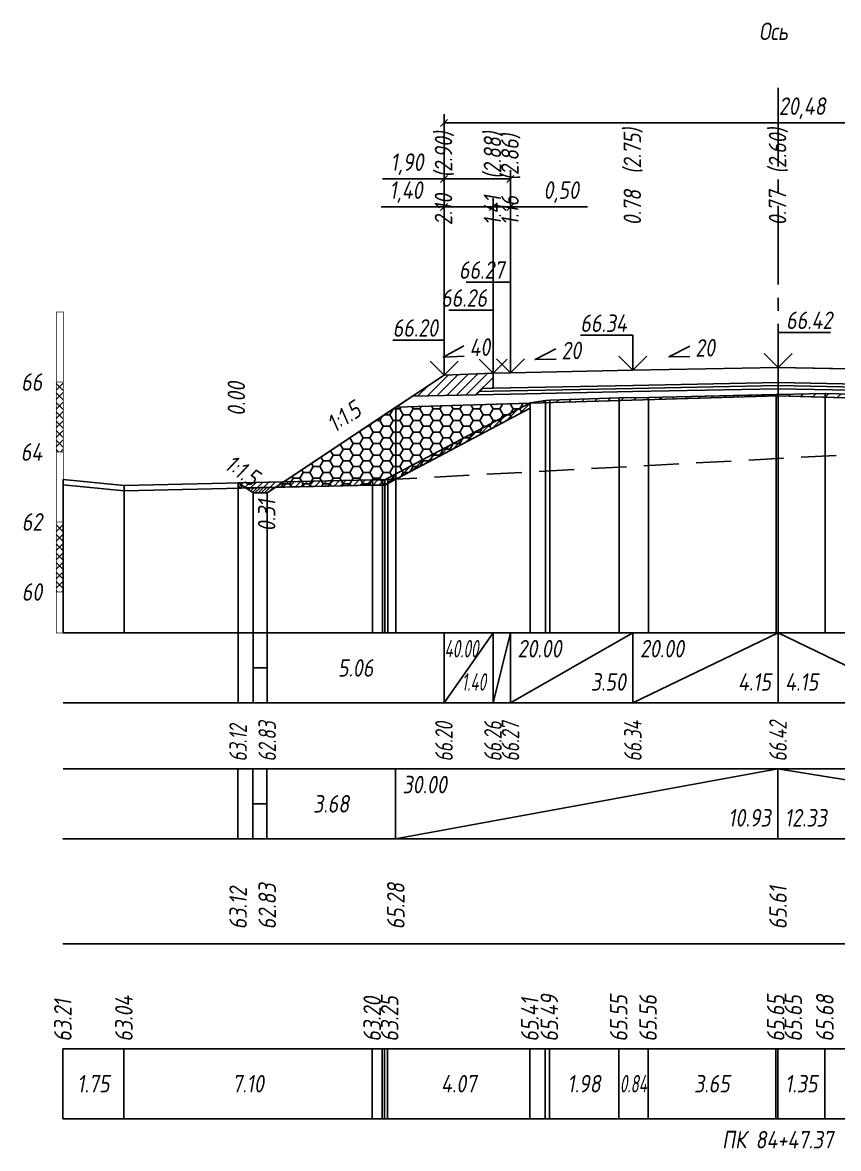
# Model space of a CAD drawing. Extents: x -717 to 1451, y -133302 to 233.
# Drawn here: x -394.9 to -278.3, y -133267 to -133106.1 of the extents above; entities that cross this region are included whole.
import ezdxf
from ezdxf.enums import TextEntityAlignment as Align

# ---------------------------------------------------------------- set-up
doc = ezdxf.new("R2010")
doc.units = 0
doc.linetypes.add('осевая2', pattern=[1.125, 0.75, -0.125, 0.125, -0.125])
doc.linetypes.add('штриховая', pattern=[0.75, 0.5, -0.25])
for name, color, linetype in [('Интерполированный поперечник', 2, 'Continuous'), ('Код_510', 7, 'Continuous'), ('Код_514', 1, 'Continuous'), ('Код_516', 1, 'Continuous'), ('Контур_0', 7, 'Continuous'), ('Контур_2521', 7, 'Continuous'), ('Контур_2564', 7, 'Continuous'), ('Контур_2660', 7, 'Continuous'), ('Контур_2665', 7, 'Continuous'), ('Контур_400', 7, 'Continuous'), ('Контур_508', 7, 'Continuous'), ('Контур_512', 7, 'Continuous'), ('Контур_513', 7, 'Continuous'), ('Контур_818', 7, 'Continuous'), ('Красный поперечник', 1, 'Continuous'), ('Линейка абсолютных высот', 7, 'Continuous'), ('Объём_2501', 7, 'Continuous'), ('Объём_2564', 7, 'Continuous'), ('Объём_2650', 7, 'Continuous'), ('Объём_2660', 7, 'Continuous'), ('Объём_2661', 7, 'Continuous'), ('Объём_2663', 7, 'Continuous'), ('Объём_2664', 7, 'Continuous'), ('Объём_2665', 7, 'Continuous'), ('Объём_2666', 7, 'Continuous'), ('Ось', 1, 'осевая2'), ('Откосы', 7, 'Continuous'), ('Отметки покрытия', 7, 'Continuous'), ('Подписи поперечников', 7, 'Continuous'), ('Рабочие отметки', 7, 'Continuous'), ('Рабочие отметки доп.', 7, 'Continuous'), ('Таблица', 7, 'Continuous'), ('Уклоны проезжей части', 7, 'Continuous'), ('Черный поперечник', 3, 'Continuous')]:
    doc.layers.add(name, color=color, linetype=linetype)
for name, color, linetype, true_color in [('Контур_2540', 2, 'Continuous', 0xffff00), ('Контур_2560', 2, 'Continuous', 0xffff00), ('Контур_2561', 7, 'Continuous', 0xff8040), ('Контур_2562', 3, 'Continuous', 0x00ff00), ('Контур_2563', 7, 'Continuous', 0xff8000), ('Контур_2570', 7, 'Continuous', 0x80ff00), ('Контур_2736', 4, 'Continuous', 0x00ffff), ('Контур_2737', 4, 'Continuous', 0x00ffff), ('Контур_2738', 4, 'Continuous', 0x00ffff), ('Контур_2739', 4, 'Continuous', 0x00ffff), ('Контур_2741', 4, 'Continuous', 0x00ffff), ('Контур_2742', 4, 'Continuous', 0x00ffff), ('Контур_2743', 4, 'Continuous', 0x00ffff), ('Контур_2744', 7, 'Continuous', 0xa4ffff), ('Контур_2745', 7, 'Continuous', 0xa4ffff), ('Контур_2747', 4, 'Continuous', 0x00ffff), ('Контур_2748', 4, 'Continuous', 0x00ffff), ('Контур_2749', 4, 'Continuous', 0x00ffff), ('Контур_2750', 4, 'Continuous', 0x00ffff), ('Контур_2751', 4, 'Continuous', 0x00ffff), ('Контур_2752', 4, 'Continuous', 0x00ffff), ('Контур_402', 7, 'Continuous', 0xff6464), ('Контур_703', 4, 'Continuous', 0x00ffff), ('Контур_705', 4, 'Continuous', 0x00ffff), ('Контур_707', 4, 'Continuous', 0x00ffff), ('Контур_720', 131, 'Continuous', 0xaaffff), ('Объём_2500', 7, 'Continuous', 0xc0c0c0), ('Объём_2520', 7, 'Continuous', 0x80ffff), ('Объём_2540', 2, 'Continuous', 0xffff00), ('Объём_2560', 2, 'Continuous', 0xffff00), ('Объём_2561', 7, 'Continuous', 0xff8040), ('Объём_2562', 3, 'Continuous', 0x00ff00), ('Объём_2563', 7, 'Continuous', 0xff8000), ('Объём_2570', 7, 'Continuous', 0x80ff00), ('Объём_2580', 3, 'Continuous', 0x00ff00), ('Объём_2600', 7, 'Continuous', 0x808000), ('Объём_2620', 2, 'Continuous', 0xffff00)]:
    doc.layers.add(name, color=color, linetype=linetype, true_color=true_color)
doc.styles.get("Standard").update_dxf_attribs({"font": 'txt', "height": 2.5})
doc.styles.add('М', font='romand.shx', dxfattribs={"width": 0.8, "oblique": 10, "height": 2.5})
doc.dimstyles.new('ISO-25', dxfattribs={"dimtxt": 2.5, "dimasz": 2.5, "dimexe": 1.25, "dimexo": 0.625, "dimtad": 1, "dimtxsty": 'Standard', "dimcen": 2.5, "dimadec": 0, "dimazin": 0, "dimtfac": 1, "dimtmove": 0, "dimatfit": 3, "dimfxl": 1, "dimarcsym": 0})
pattern_1 = [(45.00000125, (-469.1074, 4.7049), (-0.6735192404, 0.673519211), []), (135.00000034, (-469.1074, 4.7049), (-0.673519222, -0.67351923), [])]
pattern_2 = [(0, (-469.1074, 4.7049), (1.42875, 0.8248891935), [0.9525, -1.905]), (120, (-469.1074, 4.7049), (-1.428749997, 0.824889199), [0.9525, -1.905]), (60, (-469.1074, 4.7049), (3e-09, 1.6497783924), [-1.905, 0.9525])]
pattern_3 = [(45, (-469.1074, 4.7049), (-0.898025612, 0.898025612), [])]

# ---------------------------------------------------------------- blocks, each defined once
blk = doc.blocks.new('_Oblique')
at = {"color": 0, "linetype": 'ByBlock', "lineweight": -2}
blk.add_line((-0.5, -0.5), (0.5, 0.5), dxfattribs=at)
blk = doc.blocks.new('*D2834')
at = {"color": 0, "lineweight": -2, "transparency": 16777216}
for p, q in [((-334.67, -133155.88), (-334.67, -133131.16)), ((-327.67, -133155.6), (-327.67, -133131.16)), ((-334.67, -133132.41), (-343.64, -133132.41)), ((-327.67, -133132.41), (-334.67, -133132.41))]:
    blk.add_line(p, q, dxfattribs=at)
at = {"layer": 'Defpoints', "color": 0, "transparency": 16777216}
for p in [(-327.67, -133132.41), (-334.67, -133156.5), (-327.67, -133156.22)]:
    blk.add_point(p, dxfattribs=at)
at = {"color": 0, "lineweight": -2, "transparency": 16777216, "rotation": 180}
blk.add_blockref('_Oblique', (-334.67, -133132.41), dxfattribs=at)
at = {"color": 0, "lineweight": -2, "transparency": 16777216}
blk.add_blockref('_Oblique', (-327.67, -133132.41), dxfattribs=at)
at = {"color": 0, "transparency": 16777216, "insert": (-340.1, -133130.3), "char_height": 2.5, "width": 8.75, "attachment_point": 5, "style": 'М'}
blk.add_mtext('1,40', dxfattribs=at)
blk = doc.blocks.new('*D2836')
at = {"color": 0, "lineweight": -2, "transparency": 16777216}
for p, q in [((-327.67, -133155.6), (-327.67, -133131.16)), ((-325.17, -133155.55), (-325.17, -133131.16)), ((-327.67, -133132.41), (-325.17, -133132.41)), ((-325.17, -133132.41), (-314.15, -133132.41))]:
    blk.add_line(p, q, dxfattribs=at)
at = {"layer": 'Defpoints', "color": 0, "transparency": 16777216}
for p in [(-325.17, -133132.41), (-327.67, -133156.22), (-325.17, -133156.17)]:
    blk.add_point(p, dxfattribs=at)
at = {"color": 0, "lineweight": -2, "transparency": 16777216, "rotation": 180}
blk.add_blockref('_Oblique', (-327.67, -133132.41), dxfattribs=at)
at = {"color": 0, "lineweight": -2, "transparency": 16777216}
blk.add_blockref('_Oblique', (-325.17, -133132.41), dxfattribs=at)
at = {"color": 0, "transparency": 16777216, "insert": (-317.91, -133130.3), "char_height": 2.5, "width": 9.1667, "attachment_point": 5, "style": 'М'}
blk.add_mtext('0,50', dxfattribs=at)
blk = doc.blocks.new('*D2839')
at = {"color": 0, "lineweight": -2, "transparency": 16777216}
for p, q in [((-334.67, -133155.88), (-334.67, -133127.16)), ((-325.17, -133155.55), (-325.17, -133127.16)), ((-334.67, -133128.41), (-343.49, -133128.41)), ((-325.17, -133128.41), (-334.67, -133128.41))]:
    blk.add_line(p, q, dxfattribs=at)
at = {"layer": 'Defpoints', "color": 0, "transparency": 16777216}
for p in [(-325.17, -133128.41), (-334.67, -133156.5), (-325.17, -133156.17)]:
    blk.add_point(p, dxfattribs=at)
at = {"color": 0, "lineweight": -2, "transparency": 16777216, "rotation": 180}
blk.add_blockref('_Oblique', (-334.67, -133128.41), dxfattribs=at)
at = {"color": 0, "lineweight": -2, "transparency": 16777216}
blk.add_blockref('_Oblique', (-325.17, -133128.41), dxfattribs=at)
at = {"color": 0, "transparency": 16777216, "insert": (-339.95, -133126.3), "char_height": 2.5, "width": 8.75, "attachment_point": 5, "style": 'М'}
blk.add_mtext('1,90', dxfattribs=at)
blk = doc.blocks.new('*D2840')
at = {"color": 0, "lineweight": -2, "transparency": 16777216}
for p, q in [((-334.67, -133155.88), (-334.67, -133119.16)), ((-232.26, -133156.03), (-232.26, -133119.16)), ((-334.67, -133120.41), (-232.26, -133120.41))]:
    blk.add_line(p, q, dxfattribs=at)
at = {"layer": 'Defpoints', "color": 0, "transparency": 16777216}
for p in [(-232.26, -133120.41), (-334.67, -133156.5), (-232.26, -133156.65)]:
    blk.add_point(p, dxfattribs=at)
at = {"color": 0, "lineweight": -2, "transparency": 16777216, "rotation": 180}
blk.add_blockref('_Oblique', (-334.67, -133120.41), dxfattribs=at)
at = {"color": 0, "lineweight": -2, "transparency": 16777216}
blk.add_blockref('_Oblique', (-232.26, -133120.41), dxfattribs=at)
at = {"color": 0, "transparency": 16777216, "insert": (-283.46, -133118.3), "char_height": 2.5, "width": 12.0833, "attachment_point": 5, "style": 'М'}
blk.add_mtext('20,48', dxfattribs=at)

msp = doc.modelspace()

# ---------------------------------------------------------------- hatches: boundary and pattern name
at = {"layer": 'Линейка абсолютных высот'}
h = msp.add_hatch(dxfattribs=at)
h.set_pattern_fill('ANSI37', scale=0.3, style=0)
h.set_pattern_definition(pattern_1)
h.paths.add_polyline_path([(-389.107, -133167.441), (-389.107, -133157.441), (-390.107, -133157.441), (-390.107, -133167.441)])
h = msp.add_hatch(dxfattribs=at)
h.set_pattern_fill('ANSI37', scale=0.3, style=0)
h.set_pattern_definition(pattern_1)
h.paths.add_polyline_path([(-389.107, -133187.441), (-389.107, -133177.441), (-390.107, -133177.441), (-390.107, -133187.441)])
at = {"layer": 'Объём_2563'}
h = msp.add_hatch(dxfattribs=at)
h.set_pattern_fill('ANSI31', color=256, scale=0.3)
h.set_pattern_definition([(45, (-469.1074, 4.7049), (-0.673519209, 0.673519209), [])])
h.paths.add_polyline_path([(-329.169, -133158.342), (-327.669, -133158.312), (-327.669, -133156.162), (-334.669, -133156.442), (-339.169, -133159.442), (-330.087, -133159.26)])
at = {"layer": 'Объём_2570'}
h = msp.add_hatch(dxfattribs=at)
h.set_pattern_fill('ANSI31', color=256, scale=0.2)
h.set_pattern_definition([(45, (-469.1074, 4.7049), (-0.449012806, 0.449012806), [])])
h.paths.add_polyline_path([(-322.352, -133161.157), (-342.682, -133171.922), (-343.122, -133172.179), (-343.467, -133172.185), (-344.887, -133172.176), (-364.107, -133172.606), (-364.107, -133171.856), (-344.887, -133171.426), (-343.467, -133171.435), (-343.122, -133171.429), (-342.682, -133171.172), (-322.352, -133160.407)])
at = {"layer": 'Объём_2600'}
h = msp.add_hatch(dxfattribs=at)
h.set_pattern_fill('HONEY', color=5, scale=0.3)
h.set_pattern_definition(pattern_2)
h.paths.add_polyline_path([(-343.467, -133172.185), (-344.887, -133172.176), (-358.734, -133172.486), (-341.56, -133161.036), (-322.352, -133160.46), (-322.352, -133161.157), (-342.682, -133171.922), (-343.122, -133172.179)])
h = msp.add_hatch(dxfattribs=at)
h.set_pattern_fill('ANSI31', color=6, scale=0.4)
h.set_pattern_definition(pattern_3)
h.paths.add_polyline_path([(-320.161, -133160.087), (-319.56, -133160.005), (-309.649, -133159.688), (-305.452, -133159.638), (-286.919, -133159.205), (-286.919, -133159.397), (-322.352, -133160.46), (-322.352, -133160.407)])
h = msp.add_hatch(dxfattribs=at)
h.set_pattern_fill('ANSI31', color=6, scale=0.4)
h.set_pattern_definition(pattern_3)
h.paths.add_polyline_path([(-238.691, -133160.242), (-237.846, -133160.178), (-235.058, -133160.953), (-286.919, -133159.397), (-286.919, -133159.205), (-280.176, -133159.055), (-260.498, -133159.556), (-253.009, -133159.701), (-247.05, -133159.267), (-243.577, -133158.982), (-240.864, -133159.134), (-239.209, -133159.259), (-238.691, -133159.492)])
h = msp.add_hatch(dxfattribs=at)
h.set_pattern_fill('HONEY', color=5, scale=0.3)
h.set_pattern_definition(pattern_2)
h.paths.add_polyline_path([(-364.107, -133172.606), (-364.107, -133171.856), (-363.019, -133172.581)])
at = {"layer": 'Объём_2620'}
h = msp.add_hatch(dxfattribs=at)
h.set_pattern_fill('ANSI31', color=2, scale=0.1)
h.set_pattern_definition([(45, (-469.1074, 4.70493), (-0.224506403, 0.224506403), [])])
h.paths.add_polyline_path([(-363.019, -133172.581), (-358.734, -133172.486), (-359.948, -133173.295), (-361.948, -133173.295)])

# ---------------------------------------------------------------- linework, layer by layer
at = {"layer": 'Интерполированный поперечник', "linetype": 'штриховая', "ltscale": 10, "flags": 128}
msp.add_lwpolyline([(-343.54, -133171.43), (-224.348, -133164.974)], dxfattribs=at)
at = {"layer": 'Код_510'}
for p, q in [((-389.162, -133262.716), (-389.162, -133252.716)), ((-380.435, -133262.716), (-380.435, -133252.716)), ((-344.941, -133262.716), (-344.941, -133252.716)), ((-343.522, -133262.716), (-343.522, -133252.716)), ((-343.176, -133262.716), (-343.176, -133252.716)), ((-342.736, -133262.716), (-342.736, -133252.716)), ((-322.406, -133262.716), (-322.406, -133252.716)), ((-320.215, -133262.716), (-320.215, -133252.716)), ((-319.614, -133262.716), (-319.614, -133252.716)), ((-309.704, -133262.716), (-309.704, -133252.716)), ((-305.507, -133262.716), (-305.507, -133252.716)), ((-287.248, -133262.716), (-287.248, -133252.716)), ((-286.973, -133262.716), (-286.973, -133252.716)), ((-280.23, -133262.716), (-280.23, -133252.716))]:
    msp.add_line(p, q, dxfattribs=at)
at = {"layer": 'Код_514'}
for p, q in [((-364.107, -133203.295), (-364.107, -133193.295)), ((-361.948, -133203.295), (-361.948, -133193.295)), ((-359.948, -133203.295), (-359.948, -133193.295)), ((-334.669, -133203.295), (-334.669, -133193.295)), ((-334.669, -133203.295), (-327.669, -133193.295)), ((-327.669, -133203.295), (-327.669, -133193.295)), ((-327.669, -133203.295), (-325.169, -133193.295)), ((-325.169, -133203.295), (-325.169, -133193.295)), ((-325.169, -133203.295), (-307.669, -133193.295)), ((-307.669, -133203.295), (-307.669, -133193.295)), ((-307.669, -133203.295), (-286.919, -133193.295)), ((-286.919, -133203.295), (-286.919, -133193.295)), ((-286.919, -133193.295), (-266.169, -133203.295)), ((-361.948, -133198.295), (-359.948, -133198.295))]:
    msp.add_line(p, q, dxfattribs=at)
at = {"layer": 'Код_516'}
for p, q in [((-364.162, -133222.716), (-364.162, -133212.716)), ((-362.003, -133222.716), (-362.003, -133212.716)), ((-360.003, -133222.716), (-360.003, -133212.716)), ((-341.614, -133222.716), (-341.614, -133212.716)), ((-341.614, -133222.716), (-286.973, -133212.716)), ((-286.973, -133222.716), (-286.973, -133212.716)), ((-286.973, -133212.716), (-225.327, -133222.716)), ((-362.003, -133217.716), (-360.003, -133217.716))]:
    msp.add_line(p, q, dxfattribs=at)
at = {"layer": 'Контур_0', "flags": 128}
for points in [[(-286.919, -133155.347), (-307.669, -133155.762), (-325.169, -133156.112), (-325.169, -133156.112), (-325.169, -133156.112), (-325.169, -133156.112), (-325.169, -133156.112), (-327.669, -133156.162), (-327.669, -133158.312), (-325.169, -133158.262), (-325.169, -133158.262), (-325.169, -133158.262), (-325.169, -133158.262), (-325.169, -133158.262), (-325.169, -133158.262), (-307.669, -133157.912), (-286.919, -133157.497), (-286.919, -133155.347)], [(-286.919, -133155.347), (-266.169, -133155.762), (-248.669, -133156.112), (-248.669, -133156.112), (-248.669, -133156.112), (-248.669, -133156.112), (-242.27, -133156.24), (-242.27, -133156.24), (-239.77, -133156.29), (-239.77, -133158.44), (-242.27, -133158.39), (-242.27, -133158.39), (-248.669, -133158.262), (-248.669, -133158.262), (-248.669, -133158.262), (-248.669, -133158.262), (-266.169, -133157.912), (-286.919, -133157.497), (-286.919, -133155.347)], [(-334.669, -133156.442), (-357.57, -133171.709), (-357.57, -133171.709), (-357.57, -133171.709), (-357.57, -133171.709), (-357.57, -133171.709), (-357.57, -133171.709), (-357.57, -133171.709), (-357.57, -133171.709), (-357.57, -133171.709), (-357.57, -133171.709), (-357.57, -133171.709), (-357.57, -133171.709), (-357.57, -133171.709), (-357.57, -133171.709), (-359.948, -133173.295), (-361.948, -133173.295), (-364.107, -133171.856), (-364.107, -133171.856), (-364.107, -133171.856), (-364.107, -133171.856), (-364.107, -133171.856), (-364.107, -133171.856), (-364.107, -133171.856), (-364.107, -133171.856), (-364.107, -133171.856), (-364.107, -133171.856), (-364.107, -133171.856), (-364.107, -133171.856), (-364.107, -133171.856)], [(-334.669, -133156.442), (-357.57, -133171.709), (-357.57, -133171.709), (-357.57, -133171.709), (-357.57, -133171.709), (-357.57, -133171.709), (-357.57, -133171.709), (-357.57, -133171.709), (-357.57, -133171.709), (-357.57, -133171.709), (-357.57, -133171.709), (-357.57, -133171.709), (-357.57, -133171.709), (-357.57, -133171.709), (-357.57, -133171.709), (-359.948, -133173.295)], [(-334.669, -133156.442), (-334.669, -133156.442)], [(-339.169, -133159.442), (-330.087, -133159.26), (-329.169, -133158.342), (-327.669, -133158.312)], [(-286.919, -133157.497), (-307.669, -133157.912), (-325.169, -133158.262), (-325.169, -133158.262), (-325.169, -133158.262), (-325.169, -133158.262), (-325.169, -133158.262), (-325.169, -133158.262), (-327.669, -133158.312), (-329.169, -133158.342), (-330.087, -133159.26), (-327.669, -133159.212), (-325.169, -133159.162), (-325.169, -133159.162), (-325.169, -133159.162), (-325.169, -133159.162), (-325.169, -133159.162), (-325.169, -133159.162), (-307.669, -133158.812), (-286.919, -133158.397), (-286.919, -133157.497)], [(-286.919, -133157.497), (-266.169, -133157.912), (-248.669, -133158.262), (-248.669, -133158.262), (-248.669, -133158.262), (-248.669, -133158.262), (-242.27, -133158.39), (-242.27, -133158.39), (-239.77, -133158.44), (-238.27, -133158.47), (-237.351, -133159.388), (-239.77, -133159.34), (-242.27, -133159.29), (-242.27, -133159.29), (-248.669, -133159.162), (-248.669, -133159.162), (-248.669, -133159.162), (-248.669, -133159.162), (-266.169, -133158.812), (-286.919, -133158.397), (-286.919, -133157.497)]]:
    msp.add_lwpolyline(points, dxfattribs=at)
at = {"layer": 'Контур_2521', "color": 250, "flags": 128}
for points in [[(-286.919, -133157.947), (-307.669, -133158.362), (-325.169, -133158.712), (-325.169, -133158.712), (-325.169, -133158.712), (-325.169, -133158.712), (-325.169, -133158.712), (-325.169, -133158.712), (-327.669, -133158.762), (-329.628, -133158.801)], [(-286.919, -133157.947), (-266.169, -133158.362), (-248.669, -133158.712), (-248.669, -133158.712), (-248.669, -133158.712), (-248.669, -133158.712), (-242.27, -133158.84), (-242.27, -133158.84), (-239.77, -133158.89), (-237.811, -133158.929)]]:
    msp.add_lwpolyline(points, dxfattribs=at)
at = {"layer": 'Контур_2540', "flags": 128}
for points in [[(-307.669, -133158.812), (-325.169, -133159.162), (-327.669, -133159.212), (-330.087, -133159.26), (-339.169, -133159.442), (-341.56, -133161.036), (-286.919, -133159.397), (-286.919, -133158.397), (-307.669, -133158.812)], [(-286.919, -133159.397), (-225.273, -133161.246), (-227.773, -133159.58), (-237.351, -133159.388), (-239.77, -133159.34), (-242.27, -133159.29), (-248.669, -133159.162), (-266.169, -133158.812), (-286.919, -133158.397), (-286.919, -133159.397)]]:
    msp.add_lwpolyline(points, dxfattribs=at)
at = {"layer": 'Контур_2560', "flags": 128}
msp.add_lwpolyline([(-334.669, -133156.442), (-334.669, -133156.442), (-334.669, -133156.442), (-327.669, -133156.162)], dxfattribs=at)
at = {"layer": 'Контур_2561', "flags": 128}
msp.add_lwpolyline([(-327.669, -133156.162), (-327.669, -133156.162), (-334.669, -133156.442), (-334.669, -133156.442), (-327.669, -133156.162)], dxfattribs=at)
at = {"layer": 'Контур_2562', "flags": 128}
msp.add_lwpolyline([(-334.669, -133156.442), (-334.669, -133156.442), (-334.669, -133156.442), (-334.669, -133156.442), (-334.669, -133156.442)], dxfattribs=at)
at = {"layer": 'Контур_2563', "flags": 128}
msp.add_lwpolyline([(-329.169, -133158.342), (-327.669, -133158.312), (-327.669, -133156.162), (-334.669, -133156.442), (-339.169, -133159.442), (-330.087, -133159.26), (-329.169, -133158.342)], dxfattribs=at)
at = {"layer": 'Контур_2564', "flags": 128}
msp.add_lwpolyline([(-334.669, -133156.442), (-327.669, -133156.162)], dxfattribs=at)
at = {"layer": 'Контур_2570', "flags": 128}
msp.add_lwpolyline([(-389.107, -133172.125), (-380.381, -133172.97), (-344.887, -133172.176), (-343.467, -133172.185), (-343.122, -133172.179), (-343.122, -133172.179), (-342.682, -133171.922), (-322.352, -133161.157), (-322.352, -133160.407), (-320.161, -133160.087), (-319.56, -133160.005), (-309.649, -133159.688), (-305.452, -133159.638), (-287.194, -133159.211), (-286.919, -133159.205), (-280.176, -133159.055), (-260.498, -133159.556)], dxfattribs=at)
at = {"layer": 'Контур_2660', "flags": 128}
for points in [[(-341.56, -133161.036), (-286.919, -133159.397)], [(-286.919, -133159.397), (-225.273, -133161.246)]]:
    msp.add_lwpolyline(points, dxfattribs=at)
at = {"layer": 'Контур_2665', "flags": 128}
msp.add_lwpolyline([(-334.669, -133156.442), (-334.669, -133156.442)], dxfattribs=at)
at = {"layer": 'Контур_2736', "flags": 128}
for points in [[(-334.669, -133156.442), (-357.57, -133171.709)], [(-357.57, -133171.709), (-359.948, -133173.295)]]:
    msp.add_lwpolyline(points, dxfattribs=at)
at = {"layer": 'Контур_2737', "flags": 128}
msp.add_lwpolyline([(-357.57, -133171.709), (-357.57, -133171.709)], dxfattribs=at)
at = {"layer": 'Контур_2738', "flags": 128}
msp.add_lwpolyline([(-357.57, -133171.709), (-357.57, -133171.709)], dxfattribs=at)
at = {"layer": 'Контур_2739', "flags": 128}
msp.add_lwpolyline([(-357.57, -133171.709), (-357.57, -133171.709)], dxfattribs=at)
at = {"layer": 'Контур_2741', "flags": 128}
msp.add_lwpolyline([(-364.107, -133171.856), (-364.107, -133171.856)], dxfattribs=at)
at = {"layer": 'Контур_2742', "flags": 128}
msp.add_lwpolyline([(-364.107, -133171.856), (-364.107, -133171.856)], dxfattribs=at)
at = {"layer": 'Контур_2743', "flags": 128}
msp.add_lwpolyline([(-364.107, -133171.856), (-364.107, -133171.856)], dxfattribs=at)
at = {"layer": 'Контур_2744', "flags": 128}
msp.add_lwpolyline([(-364.107, -133171.856), (-364.107, -133171.856)], dxfattribs=at)
msp.add_lwpolyline([(-364.107, -133171.856), (-364.107, -133171.856)], dxfattribs=at)
msp.add_lwpolyline([(-364.107, -133171.856), (-364.107, -133171.856)], dxfattribs=at)
msp.add_lwpolyline([(-364.107, -133171.856), (-364.107, -133171.856)], dxfattribs=at)
msp.add_lwpolyline([(-364.107, -133171.856), (-364.107, -133171.856)], dxfattribs=at)
msp.add_lwpolyline([(-364.107, -133171.856), (-364.107, -133171.856)], dxfattribs=at)
at = {"layer": 'Контур_2745', "flags": 128}
msp.add_lwpolyline([(-357.57, -133171.709), (-357.57, -133171.709)], dxfattribs=at)
msp.add_lwpolyline([(-357.57, -133171.709), (-357.57, -133171.709)], dxfattribs=at)
msp.add_lwpolyline([(-357.57, -133171.709), (-357.57, -133171.709)], dxfattribs=at)
msp.add_lwpolyline([(-357.57, -133171.709), (-357.57, -133171.709)], dxfattribs=at)
msp.add_lwpolyline([(-357.57, -133171.709), (-357.57, -133171.709)], dxfattribs=at)
msp.add_lwpolyline([(-357.57, -133171.709), (-357.57, -133171.709)], dxfattribs=at)
at = {"layer": 'Контур_2747', "flags": 128}
msp.add_lwpolyline([(-357.57, -133171.709), (-357.57, -133171.709)], dxfattribs=at)
at = {"layer": 'Контур_2748', "flags": 128}
msp.add_lwpolyline([(-357.57, -133171.709), (-357.57, -133171.709)], dxfattribs=at)
at = {"layer": 'Контур_2749', "flags": 128}
msp.add_lwpolyline([(-357.57, -133171.709), (-357.57, -133171.709)], dxfattribs=at)
at = {"layer": 'Контур_2750', "flags": 128}
msp.add_lwpolyline([(-364.107, -133171.856), (-364.107, -133171.856)], dxfattribs=at)
at = {"layer": 'Контур_2751', "flags": 128}
msp.add_lwpolyline([(-364.107, -133171.856), (-364.107, -133171.856)], dxfattribs=at)
at = {"layer": 'Контур_2752', "flags": 128}
msp.add_lwpolyline([(-364.107, -133171.856), (-364.107, -133171.856)], dxfattribs=at)
at = {"layer": 'Контур_400', "flags": 128}
for points in [[(-327.669, -133156.162), (-325.169, -133156.112), (-325.169, -133156.112), (-325.169, -133156.112), (-325.169, -133156.112), (-325.169, -133156.112), (-325.169, -133156.112), (-307.669, -133155.762), (-286.919, -133155.347)], [(-286.919, -133155.347), (-266.169, -133155.762), (-248.669, -133156.112), (-248.669, -133156.112), (-248.669, -133156.112), (-248.669, -133156.112), (-242.27, -133156.24), (-242.27, -133156.24), (-239.77, -133156.29)]]:
    msp.add_lwpolyline(points, dxfattribs=at)
at = {"layer": 'Контур_402', "flags": 128}
msp.add_lwpolyline([(-341.56, -133161.036), (-286.919, -133159.397), (-225.273, -133161.246)], dxfattribs=at)
at = {"layer": 'Контур_508', "flags": 128}
msp.add_lwpolyline([(-364.107, -133171.856), (-361.948, -133173.295), (-359.948, -133173.295), (-341.56, -133161.036), (-286.919, -133159.397), (-225.273, -133161.246), (-215.863, -133167.52), (-213.863, -133167.52), (-208.663, -133164.053)], dxfattribs=at)
at = {"layer": 'Контур_512', "flags": 128}
msp.add_lwpolyline([(-364.107, -133171.856), (-361.948, -133173.295), (-359.948, -133173.295), (-341.56, -133161.036), (-286.919, -133159.397), (-225.273, -133161.246), (-215.863, -133167.52), (-213.863, -133167.52), (-208.663, -133164.053)], dxfattribs=at)
at = {"layer": 'Контур_513', "flags": 128}
msp.add_lwpolyline([(-364.107, -133171.856), (-361.948, -133173.295), (-359.948, -133173.295), (-341.56, -133161.036), (-286.919, -133159.397), (-225.273, -133161.246), (-215.863, -133167.52), (-213.863, -133167.52), (-208.663, -133164.053)], dxfattribs=at)
at = {"layer": 'Контур_703', "flags": 128}
msp.add_lwpolyline([(-334.669, -133156.442), (-357.57, -133171.709)], dxfattribs=at)
at = {"layer": 'Контур_705', "flags": 128}
msp.add_lwpolyline([(-357.57, -133171.709), (-357.57, -133171.709)], dxfattribs=at)
at = {"layer": 'Контур_707', "flags": 128}
msp.add_lwpolyline([(-361.948, -133173.295), (-364.107, -133171.856)], dxfattribs=at)
at = {"layer": 'Контур_720', "flags": 128}
msp.add_lwpolyline([(-359.948, -133173.295), (-361.948, -133173.295)], dxfattribs=at)
at = {"layer": 'Контур_818', "flags": 128}
msp.add_lwpolyline([(-364.107, -133172.606), (-344.887, -133172.176), (-343.467, -133172.185), (-343.122, -133172.179), (-343.122, -133172.179), (-342.682, -133171.922), (-322.352, -133161.157), (-322.352, -133160.407), (-320.161, -133160.087), (-319.56, -133160.005), (-309.649, -133159.688), (-305.452, -133159.638), (-287.194, -133159.211), (-286.919, -133159.205), (-280.176, -133159.055), (-260.498, -133159.556)], dxfattribs=at)
at = {"layer": 'Красный поперечник'}
for p, q in [((-307.669, -133155.762), (-286.919, -133155.347)), ((-286.919, -133155.347), (-266.169, -133155.762)), ((-359.948, -133173.295), (-334.669, -133156.442)), ((-334.669, -133156.442), (-327.669, -133156.162)), ((-327.669, -133156.162), (-325.169, -133156.112)), ((-325.169, -133156.112), (-307.669, -133155.762)), ((-286.919, -133159.397), (-286.919, -133193.295)), ((-341.56, -133161.036), (-341.56, -133193.295)), ((-364.107, -133171.856), (-364.107, -133193.295)), ((-364.107, -133171.856), (-361.948, -133173.295)), ((-361.948, -133173.295), (-361.948, -133193.295)), ((-361.948, -133173.295), (-359.948, -133173.295)), ((-359.948, -133173.295), (-359.948, -133193.295))]:
    msp.add_line(p, q, dxfattribs=at)
at = {"layer": 'Линейка абсолютных высот', "color": 7, "const_width": 0.1, "flags": 128}
for points in [[(-389.107, -133157.441), (-389.107, -133147.441), (-390.107, -133147.441), (-390.107, -133157.441), (-389.107, -133157.441)], [(-389.107, -133167.441), (-389.107, -133157.441), (-390.107, -133157.441), (-390.107, -133167.441), (-389.107, -133167.441)], [(-389.107, -133177.441), (-389.107, -133167.441), (-390.107, -133167.441), (-390.107, -133177.441), (-389.107, -133177.441)], [(-389.107, -133187.441), (-389.107, -133177.441), (-390.107, -133177.441), (-390.107, -133187.441), (-389.107, -133187.441)], [(-389.107, -133193.295), (-389.107, -133187.441), (-390.107, -133187.441), (-390.107, -133193.295), (-389.107, -133193.295)]]:
    msp.add_lwpolyline(points, dxfattribs=at)
at = {"layer": 'Объём_2500', "flags": 128}
for points in [[(-286.919, -133155.347), (-307.669, -133155.762), (-325.169, -133156.112), (-325.169, -133156.112), (-325.169, -133156.112), (-325.169, -133156.112), (-325.169, -133156.112), (-327.669, -133156.162), (-327.669, -133158.312), (-325.169, -133158.262), (-325.169, -133158.262), (-325.169, -133158.262), (-325.169, -133158.262), (-325.169, -133158.262), (-325.169, -133158.262), (-307.669, -133157.912), (-286.919, -133157.497), (-286.919, -133155.347)], [(-286.919, -133155.347), (-266.169, -133155.762), (-248.669, -133156.112), (-248.669, -133156.112), (-248.669, -133156.112), (-248.669, -133156.112), (-242.27, -133156.24), (-242.27, -133156.24), (-239.77, -133156.29), (-239.77, -133158.44), (-242.27, -133158.39), (-242.27, -133158.39), (-248.669, -133158.262), (-248.669, -133158.262), (-248.669, -133158.262), (-248.669, -133158.262), (-266.169, -133157.912), (-286.919, -133157.497), (-286.919, -133155.347)]]:
    msp.add_lwpolyline(points, dxfattribs=at)
at = {"layer": 'Объём_2501', "flags": 128}
for points in [[(-327.669, -133156.162), (-325.169, -133156.112), (-325.169, -133156.112), (-325.169, -133156.112), (-325.169, -133156.112), (-325.169, -133156.112), (-325.169, -133156.112), (-307.669, -133155.762), (-286.919, -133155.347)], [(-286.919, -133155.347), (-266.169, -133155.762), (-248.669, -133156.112), (-248.669, -133156.112), (-248.669, -133156.112), (-248.669, -133156.112), (-242.27, -133156.24), (-242.27, -133156.24), (-239.77, -133156.29)]]:
    msp.add_lwpolyline(points, dxfattribs=at)
at = {"layer": 'Объём_2520', "color": 250, "flags": 128}
for points in [[(-286.919, -133157.497), (-307.669, -133157.912), (-325.169, -133158.262), (-325.169, -133158.262), (-325.169, -133158.262), (-325.169, -133158.262), (-325.169, -133158.262), (-325.169, -133158.262), (-327.669, -133158.312), (-329.169, -133158.342), (-330.087, -133159.26), (-327.669, -133159.212), (-325.169, -133159.162), (-325.169, -133159.162), (-325.169, -133159.162), (-325.169, -133159.162), (-325.169, -133159.162), (-325.169, -133159.162), (-307.669, -133158.812), (-286.919, -133158.397), (-286.919, -133157.497)], [(-286.919, -133157.497), (-266.169, -133157.912), (-248.669, -133158.262), (-248.669, -133158.262), (-248.669, -133158.262), (-248.669, -133158.262), (-242.27, -133158.39), (-242.27, -133158.39), (-239.77, -133158.44), (-238.27, -133158.47), (-237.351, -133159.388), (-239.77, -133159.34), (-242.27, -133159.29), (-242.27, -133159.29), (-248.669, -133159.162), (-248.669, -133159.162), (-248.669, -133159.162), (-248.669, -133159.162), (-266.169, -133158.812), (-286.919, -133158.397), (-286.919, -133157.497)]]:
    msp.add_lwpolyline(points, dxfattribs=at)
at = {"layer": 'Объём_2540', "flags": 128}
for points in [[(-307.669, -133158.812), (-325.169, -133159.162), (-327.669, -133159.212), (-330.087, -133159.26), (-339.169, -133159.442), (-341.56, -133161.036), (-286.919, -133159.397), (-286.919, -133158.397), (-307.669, -133158.812)], [(-286.919, -133159.397), (-225.273, -133161.246), (-227.773, -133159.58), (-237.351, -133159.388), (-239.77, -133159.34), (-242.27, -133159.29), (-248.669, -133159.162), (-266.169, -133158.812), (-286.919, -133158.397), (-286.919, -133159.397)]]:
    msp.add_lwpolyline(points, dxfattribs=at)
at = {"layer": 'Объём_2560', "flags": 128}
msp.add_lwpolyline([(-334.669, -133156.442), (-334.669, -133156.442), (-334.669, -133156.442), (-327.669, -133156.162)], dxfattribs=at)
at = {"layer": 'Объём_2561', "flags": 128}
msp.add_lwpolyline([(-327.669, -133156.162), (-327.669, -133156.162), (-334.669, -133156.442), (-334.669, -133156.442), (-327.669, -133156.162)], dxfattribs=at)
at = {"layer": 'Объём_2562', "flags": 128}
msp.add_lwpolyline([(-334.669, -133156.442), (-334.669, -133156.442), (-334.669, -133156.442), (-334.669, -133156.442), (-334.669, -133156.442)], dxfattribs=at)
at = {"layer": 'Объём_2563', "color": 250, "flags": 128}
msp.add_lwpolyline([(-329.169, -133158.342), (-327.669, -133158.312), (-327.669, -133156.162), (-334.669, -133156.442), (-339.169, -133159.442), (-330.087, -133159.26), (-329.169, -133158.342)], dxfattribs=at)
at = {"layer": 'Объём_2564', "flags": 128}
msp.add_lwpolyline([(-334.669, -133156.442), (-327.669, -133156.162)], dxfattribs=at)
at = {"layer": 'Объём_2570', "flags": 128}
msp.add_lwpolyline([(-322.352, -133161.157), (-342.682, -133171.922), (-343.122, -133172.179), (-343.467, -133172.185), (-344.887, -133172.176), (-364.107, -133172.606), (-364.107, -133171.856), (-344.887, -133171.426), (-343.467, -133171.435), (-343.122, -133171.429), (-342.682, -133171.172), (-322.352, -133160.407), (-322.352, -133161.157), (-322.352, -133161.157)], dxfattribs=at)
at = {"layer": 'Объём_2580', "flags": 128}
msp.add_lwpolyline([(-334.669, -133156.442), (-334.669, -133156.442)], dxfattribs=at)
at = {"layer": 'Объём_2600', "color": 5, "flags": 128}
for points in [[(-343.467, -133172.185), (-344.887, -133172.176), (-358.734, -133172.486), (-341.56, -133161.036), (-322.352, -133160.46), (-322.352, -133161.157), (-342.682, -133171.922), (-343.122, -133172.179), (-343.467, -133172.185), (-343.467, -133172.185)], [(-364.107, -133172.606), (-364.107, -133171.856), (-363.019, -133172.581), (-364.107, -133172.606), (-364.107, -133172.606)]]:
    msp.add_lwpolyline(points, dxfattribs=at)
at = {"layer": 'Объём_2620', "flags": 128}
msp.add_lwpolyline([(-363.019, -133172.581), (-358.734, -133172.486), (-359.948, -133173.295), (-361.948, -133173.295), (-363.019, -133172.581), (-363.019, -133172.581)], dxfattribs=at)
at = {"layer": 'Объём_2650', "color": 6, "flags": 128}
for points in [[(-320.161, -133160.087), (-319.56, -133160.005), (-309.649, -133159.688), (-305.452, -133159.638), (-286.919, -133159.205), (-286.919, -133159.397), (-322.352, -133160.46), (-322.352, -133160.407), (-320.161, -133160.087), (-320.161, -133160.087)], [(-238.691, -133160.242), (-237.846, -133160.178), (-235.058, -133160.953), (-286.919, -133159.397), (-286.919, -133159.205), (-280.176, -133159.055), (-260.498, -133159.556), (-253.009, -133159.701), (-247.05, -133159.267), (-243.577, -133158.982), (-240.864, -133159.134), (-239.209, -133159.259), (-238.691, -133159.492), (-238.691, -133160.242), (-238.691, -133160.242)]]:
    msp.add_lwpolyline(points, dxfattribs=at)
at = {"layer": 'Объём_2660', "flags": 128}
for points in [[(-341.56, -133161.036), (-286.919, -133159.397)], [(-286.919, -133159.397), (-225.273, -133161.246)]]:
    msp.add_lwpolyline(points, dxfattribs=at)
at = {"layer": 'Объём_2661', "flags": 128}
msp.add_lwpolyline([(-334.669, -133156.442), (-357.57, -133171.709)], dxfattribs=at)
at = {"layer": 'Объём_2663', "flags": 128}
for points in [[(-357.57, -133171.709), (-359.948, -133173.295)], [(-361.948, -133173.295), (-364.107, -133171.856)]]:
    msp.add_lwpolyline(points, dxfattribs=at)
at = {"layer": 'Объём_2664', "flags": 128}
msp.add_lwpolyline([(-359.948, -133173.295), (-361.948, -133173.295)], dxfattribs=at)
at = {"layer": 'Объём_2665', "flags": 128}
msp.add_lwpolyline([(-334.669, -133156.442), (-334.669, -133156.442)], dxfattribs=at)
at = {"layer": 'Объём_2666', "flags": 128}
msp.add_lwpolyline([(-334.669, -133156.442), (-357.57, -133171.709)], dxfattribs=at)
at = {"layer": 'Ось', "ltscale": 15}
msp.add_line((-286.919, -133177.266), (-286.919, -133114.318), dxfattribs=at)
at = {"layer": 'Откосы', "color": 1, "flags": 128}
for points in [[(-331.778, -133153.764), (-334.776, -133153.883), (-331.838, -133152.265)], [(-299.519, -133153.788), (-302.519, -133153.848), (-299.549, -133152.288)], [(-318.644, -133154.17), (-321.644, -133154.23), (-318.674, -133152.671)]]:
    msp.add_lwpolyline(points, dxfattribs=at)
at = {"layer": 'Отметки покрытия', "color": 1}
for p, q in [((-325.169, -133143.162), (-331.519, -133143.162)), ((-325.169, -133156.112), (-325.169, -133143.162)), ((-327.669, -133147.162), (-333.969, -133147.162)), ((-327.669, -133156.162), (-327.669, -133147.162)), ((-307.669, -133150.762), (-315.169, -133150.762)), ((-307.669, -133155.762), (-307.669, -133150.762)), ((-286.919, -133155.347), (-286.919, -133150.347)), ((-286.919, -133150.347), (-279.419, -133150.347)), ((-334.669, -133151.442), (-341.969, -133151.442)), ((-334.669, -133156.442), (-334.669, -133151.442)), ((-307.669, -133155.762), (-309.669, -133153.762)), ((-307.669, -133155.762), (-305.669, -133153.762)), ((-286.919, -133155.347), (-288.919, -133153.347)), ((-286.919, -133155.347), (-284.919, -133153.347)), ((-334.669, -133156.442), (-336.669, -133154.442)), ((-334.669, -133156.442), (-332.669, -133154.442)), ((-327.669, -133156.162), (-329.669, -133154.162)), ((-327.669, -133156.162), (-325.669, -133154.162)), ((-325.169, -133156.112), (-327.169, -133154.112)), ((-325.169, -133156.112), (-323.169, -133154.112))]:
    msp.add_line(p, q, dxfattribs=at)
at = {"layer": 'Таблица'}
for p, q in [((-389.107, -133193.295), (-183.663, -133193.295)), ((-389.107, -133203.295), (-183.663, -133203.295)), ((-389.107, -133212.716), (-183.663, -133212.716)), ((-389.162, -133222.716), (-183.717, -133222.716)), ((-389.162, -133237.716), (-183.717, -133237.716)), ((-389.162, -133252.716), (-183.717, -133252.716)), ((-389.162, -133262.716), (-183.717, -133262.716))]:
    msp.add_line(p, q, dxfattribs=at)
at = {"layer": 'Черный поперечник', "color": 7}
for p, q in [((-322.352, -133160.407), (-322.352, -133193.295)), ((-320.161, -133160.087), (-320.161, -133193.295)), ((-319.56, -133160.005), (-319.56, -133193.295)), ((-309.649, -133159.688), (-309.649, -133193.295)), ((-305.452, -133159.638), (-305.452, -133193.295)), ((-287.194, -133159.211), (-287.194, -133193.295)), ((-286.919, -133159.205), (-286.919, -133193.295)), ((-280.176, -133159.055), (-280.176, -133193.295)), ((-389.107, -133171.375), (-389.107, -133193.295)), ((-344.887, -133171.426), (-344.887, -133193.295)), ((-343.467, -133171.435), (-343.467, -133193.295)), ((-343.122, -133171.429), (-343.122, -133193.295)), ((-342.682, -133171.172), (-342.682, -133193.295)), ((-380.381, -133172.22), (-380.381, -133193.295))]:
    msp.add_line(p, q, dxfattribs=at)
at = {"layer": 'Черный поперечник', "flags": 128}
msp.add_lwpolyline([(-389.107, -133171.375), (-380.381, -133172.22), (-344.887, -133171.426), (-343.467, -133171.435), (-343.122, -133171.429), (-342.682, -133171.172), (-322.352, -133160.407), (-320.161, -133160.087), (-319.56, -133160.005), (-309.649, -133159.688), (-305.452, -133159.638), (-287.194, -133159.211), (-286.919, -133159.205), (-280.176, -133159.055), (-260.498, -133159.556)], dxfattribs=at)

# ---------------------------------------------------------------- texts
at = {"layer": 'Код_510', "style": 'М', "oblique": 10, "width": 0.8}
for s, p in [('63.21', (-389.162, -133251.716)), ('63.04', (-380.435, -133251.716)), ('63.20', (-344.941, -133251.716)), ('63.25', (-342.441, -133251.716)), ('65.41', (-322.406, -133251.716)), ('65.49', (-319.614, -133251.716)), ('65.55', (-309.704, -133251.716)), ('65.56', (-305.507, -133251.716)), ('65.65', (-287.248, -133251.716)), ('65.65', (-284.748, -133251.716)), ('65.68', (-280.23, -133251.716))]:
    msp.add_text(s, height=2.5, rotation=90, dxfattribs=at).set_placement(p, align=Align.MIDDLE_LEFT)
at = {"layer": 'Код_510', "style": 'М', "oblique": 10}
for s, width, p in [('1.75', 0.8, (-384.799, -133257.716)), ('7.10', 0.8, (-362.688, -133257.716)), ('4.07', 0.8, (-332.571, -133257.716)), ('1.98', 0.8, (-314.659, -133257.716)), ('0.84', 0.6, (-307.605, -133257.716)), ('3.65', 0.8, (-296.377, -133257.716)), ('1.35', 0.8, (-283.601, -133257.716))]:
    msp.add_text(s, height=2.5, dxfattribs=dict(at, width=width)).set_placement(p, align=Align.MIDDLE_CENTER)
at = {"layer": 'Код_514', "style": 'М', "oblique": 10}
for s, width, p in [('40.00', 0.6, (-334.607, -133194.295)), ('20.00', 0.8, (-324.169, -133194.295)), ('20.00', 0.8, (-306.669, -133194.295))]:
    msp.add_text(s, height=2.5, dxfattribs=dict(at, width=width)).set_placement(p, align=Align.TOP_LEFT)
at = {"layer": 'Код_514', "style": 'М', "oblique": 10, "width": 0.8}
msp.add_text('5.06', height=2.5, dxfattribs=at).set_placement((-347.309, -133198.295), align=Align.MIDDLE_CENTER)
at = {"layer": 'Код_514', "style": 'М', "oblique": 10}
for s, width, p in [('1.40', 0.6, (-328.669, -133202.295)), ('3.50', 0.8, (-308.669, -133202.295)), ('4.15', 0.8, (-287.919, -133202.295))]:
    msp.add_text(s, height=2.5, dxfattribs=dict(at, width=width)).set_placement(p, align=Align.BOTTOM_RIGHT)
at = {"layer": 'Код_514', "style": 'М', "oblique": 10, "width": 0.8}
msp.add_text('4.15', height=2.5, dxfattribs=at).set_placement((-285.919, -133202.295), align=Align.BOTTOM_LEFT)
at = {"layer": 'Код_514', "style": 'М', "oblique": 10, "width": 0.7}
for s, p in [('63.12', (-364.107, -133211.677)), ('62.83', (-359.948, -133211.677)), ('66.20', (-334.669, -133211.677)), ('66.26', (-327.669, -133211.677)), ('66.27', (-325.169, -133211.677)), ('66.34', (-307.669, -133211.677)), ('66.42', (-286.919, -133211.677))]:
    msp.add_text(s, height=2.5, rotation=90, dxfattribs=at).set_placement(p, align=Align.MIDDLE_LEFT)
at = {"layer": 'Код_516', "style": 'М', "oblique": 10, "width": 0.8}
msp.add_text('30.00', height=2.5, dxfattribs=at).set_placement((-340.614, -133213.716), align=Align.TOP_LEFT)
msp.add_text('3.68', height=2.5, dxfattribs=at).set_placement((-350.808, -133217.716), align=Align.MIDDLE_CENTER)
msp.add_text('10.93', height=2.5, dxfattribs=at).set_placement((-287.973, -133221.716), align=Align.BOTTOM_RIGHT)
msp.add_text('12.33', height=2.5, dxfattribs=at).set_placement((-285.973, -133221.716), align=Align.BOTTOM_LEFT)
for s, p in [('63.12', (-364.107, -133235.666)), ('62.83', (-359.948, -133235.666)), ('65.28', (-341.56, -133235.666)), ('65.61', (-286.919, -133235.666))]:
    msp.add_text(s, height=2.5, rotation=90, dxfattribs=at).set_placement(p, align=Align.MIDDLE_LEFT)
at = {"layer": 'Линейка абсолютных высот', "style": 'М', "oblique": 10, "width": 0.8}
for s, p in [('66', (-392.107, -133157.441)), ('64', (-392.107, -133167.441)), ('62', (-392.107, -133177.441)), ('60', (-392.107, -133187.441))]:
    msp.add_text(s, height=2.5, dxfattribs=at).set_placement(p, align=Align.MIDDLE_RIGHT)
at = {"layer": 'Ось', "ltscale": 15, "style": 'М', "oblique": 10, "width": 0.8}
msp.add_text('Ось ', height=2.5, dxfattribs=at).set_placement((-286.919, -133109.318), align=Align.BOTTOM_CENTER)
at = {"layer": 'Отметки покрытия', "color": 1, "style": 'М', "oblique": 10, "width": 0.8}
for s, p in [('66.27', (-326.028, -133143.431)), ('66.26', (-328.528, -133147.431)), ('66.20', (-335.528, -133151.711)), ('66.34', (-308.528, -133151.031))]:
    msp.add_text(s, height=2.5, dxfattribs=at).set_placement(p, align=Align.BOTTOM_RIGHT)
msp.add_text('66.42', height=2.5, dxfattribs=at).set_placement((-285.778, -133150.616), align=Align.BOTTOM_LEFT)
at = {"layer": 'Подписи поперечников', "style": 'М', "oblique": 10, "width": 0.8}
msp.add_text('ПК 84+47.37', height=2.5, dxfattribs=at).set_placement((-286.973, -133267.716), align=Align.BOTTOM_CENTER)
at = {"layer": 'Рабочие отметки', "color": 1, "style": 'М', "oblique": 10, "width": 0.8}
for s, p in [('0.78', (-307.747, -133135.04)), ('0.77', (-286.997, -133135.04)), ('2.10', (-334.747, -133135.04)), ('1.41', (-327.747, -133135.04)), ('1.16', (-325.247, -133135.04)), ('0.00', (-364.356, -133162.287))]:
    msp.add_text(s, height=2.5, rotation=90, dxfattribs=at).set_placement(p, align=Align.MIDDLE_LEFT)
msp.add_text('0.31', height=2.5, rotation=90, dxfattribs=at).set_placement((-360.026, -133174.226), align=Align.MIDDLE_RIGHT)
at = {"layer": 'Рабочие отметки доп.', "color": 1, "style": 'М', "oblique": 10, "width": 0.8}
for s, p in [('(2.90)', (-334.747, -133128.19)), ('(2.88)', (-327.747, -133128.39)), ('(2.86)', (-325.247, -133128.64)), ('(2.75)', (-307.747, -133127.69)), ('(2.60)', (-286.997, -133127.64))]:
    msp.add_text(s, height=2.5, rotation=90, dxfattribs=at).set_placement(p, align=Align.MIDDLE_LEFT)
at = {"layer": 'Уклоны проезжей части', "color": 1, "style": 'М', "oblique": 10, "width": 0.8}
for s, rotation, p in [('40', 2.29061, (-329.474, -133154.48)), ('20', 1.14576, (-316.439, -133154.937)), ('20', 1.14576, (-297.314, -133154.555)), ('1:1.5', 33.69007, (-347.863, -133164.036)), ('1:1.5', 326.30994, (-364.626, -133171.743))]:
    msp.add_text(s, height=2.5, rotation=rotation, dxfattribs=at).set_placement(p, align=Align.BOTTOM_CENTER)

# ---------------------------------------------------------------- dimensions: what is measured, and where the dimension line sits
at = {"color": 5}
dim = msp.add_linear_dim(base=(-232.257, -133120.409), p1=(-334.669, -133156.504), p2=(-232.257, -133156.653), angle=180, dimstyle='ISO-25', override={"dimasz": 1, "dimlfac": 0.2, "dimzin": 0, "dimtxsty": 'М', "dimblk1": 'Oblique', "dimblk2": 'Oblique', "dimsah": 1}, dxfattribs=at)
dim.commit()
dim.dimension.update_dxf_attribs({"geometry": '*D2840', "text_midpoint": (-283.463, -133118.296)})
for base, p1, p2, picture, middle in [((-325.169, -133128.409), (-334.669, -133156.504), (-325.169, -133156.174), '*D2839', (-339.953, -133128.409)), ((-327.669, -133132.409), (-334.669, -133156.504), (-327.669, -133156.224), '*D2834', (-340.095, -133132.409)), ((-325.169, -133132.409), (-327.669, -133156.224), (-325.169, -133156.174), '*D2836', (-317.911, -133132.409))]:
    dim = msp.add_linear_dim(base=base, p1=p1, p2=p2, angle=180, dimstyle='ISO-25', override={"dimasz": 1, "dimlfac": 0.2, "dimzin": 0, "dimtxsty": 'М', "dimblk1": 'Oblique', "dimblk2": 'Oblique', "dimsah": 1}, dxfattribs=at)
    dim.commit()
    dim.dimension.update_dxf_attribs({"geometry": picture, "text_midpoint": middle, "dimtype": 160})

doc.saveas('drawing.dxf')
